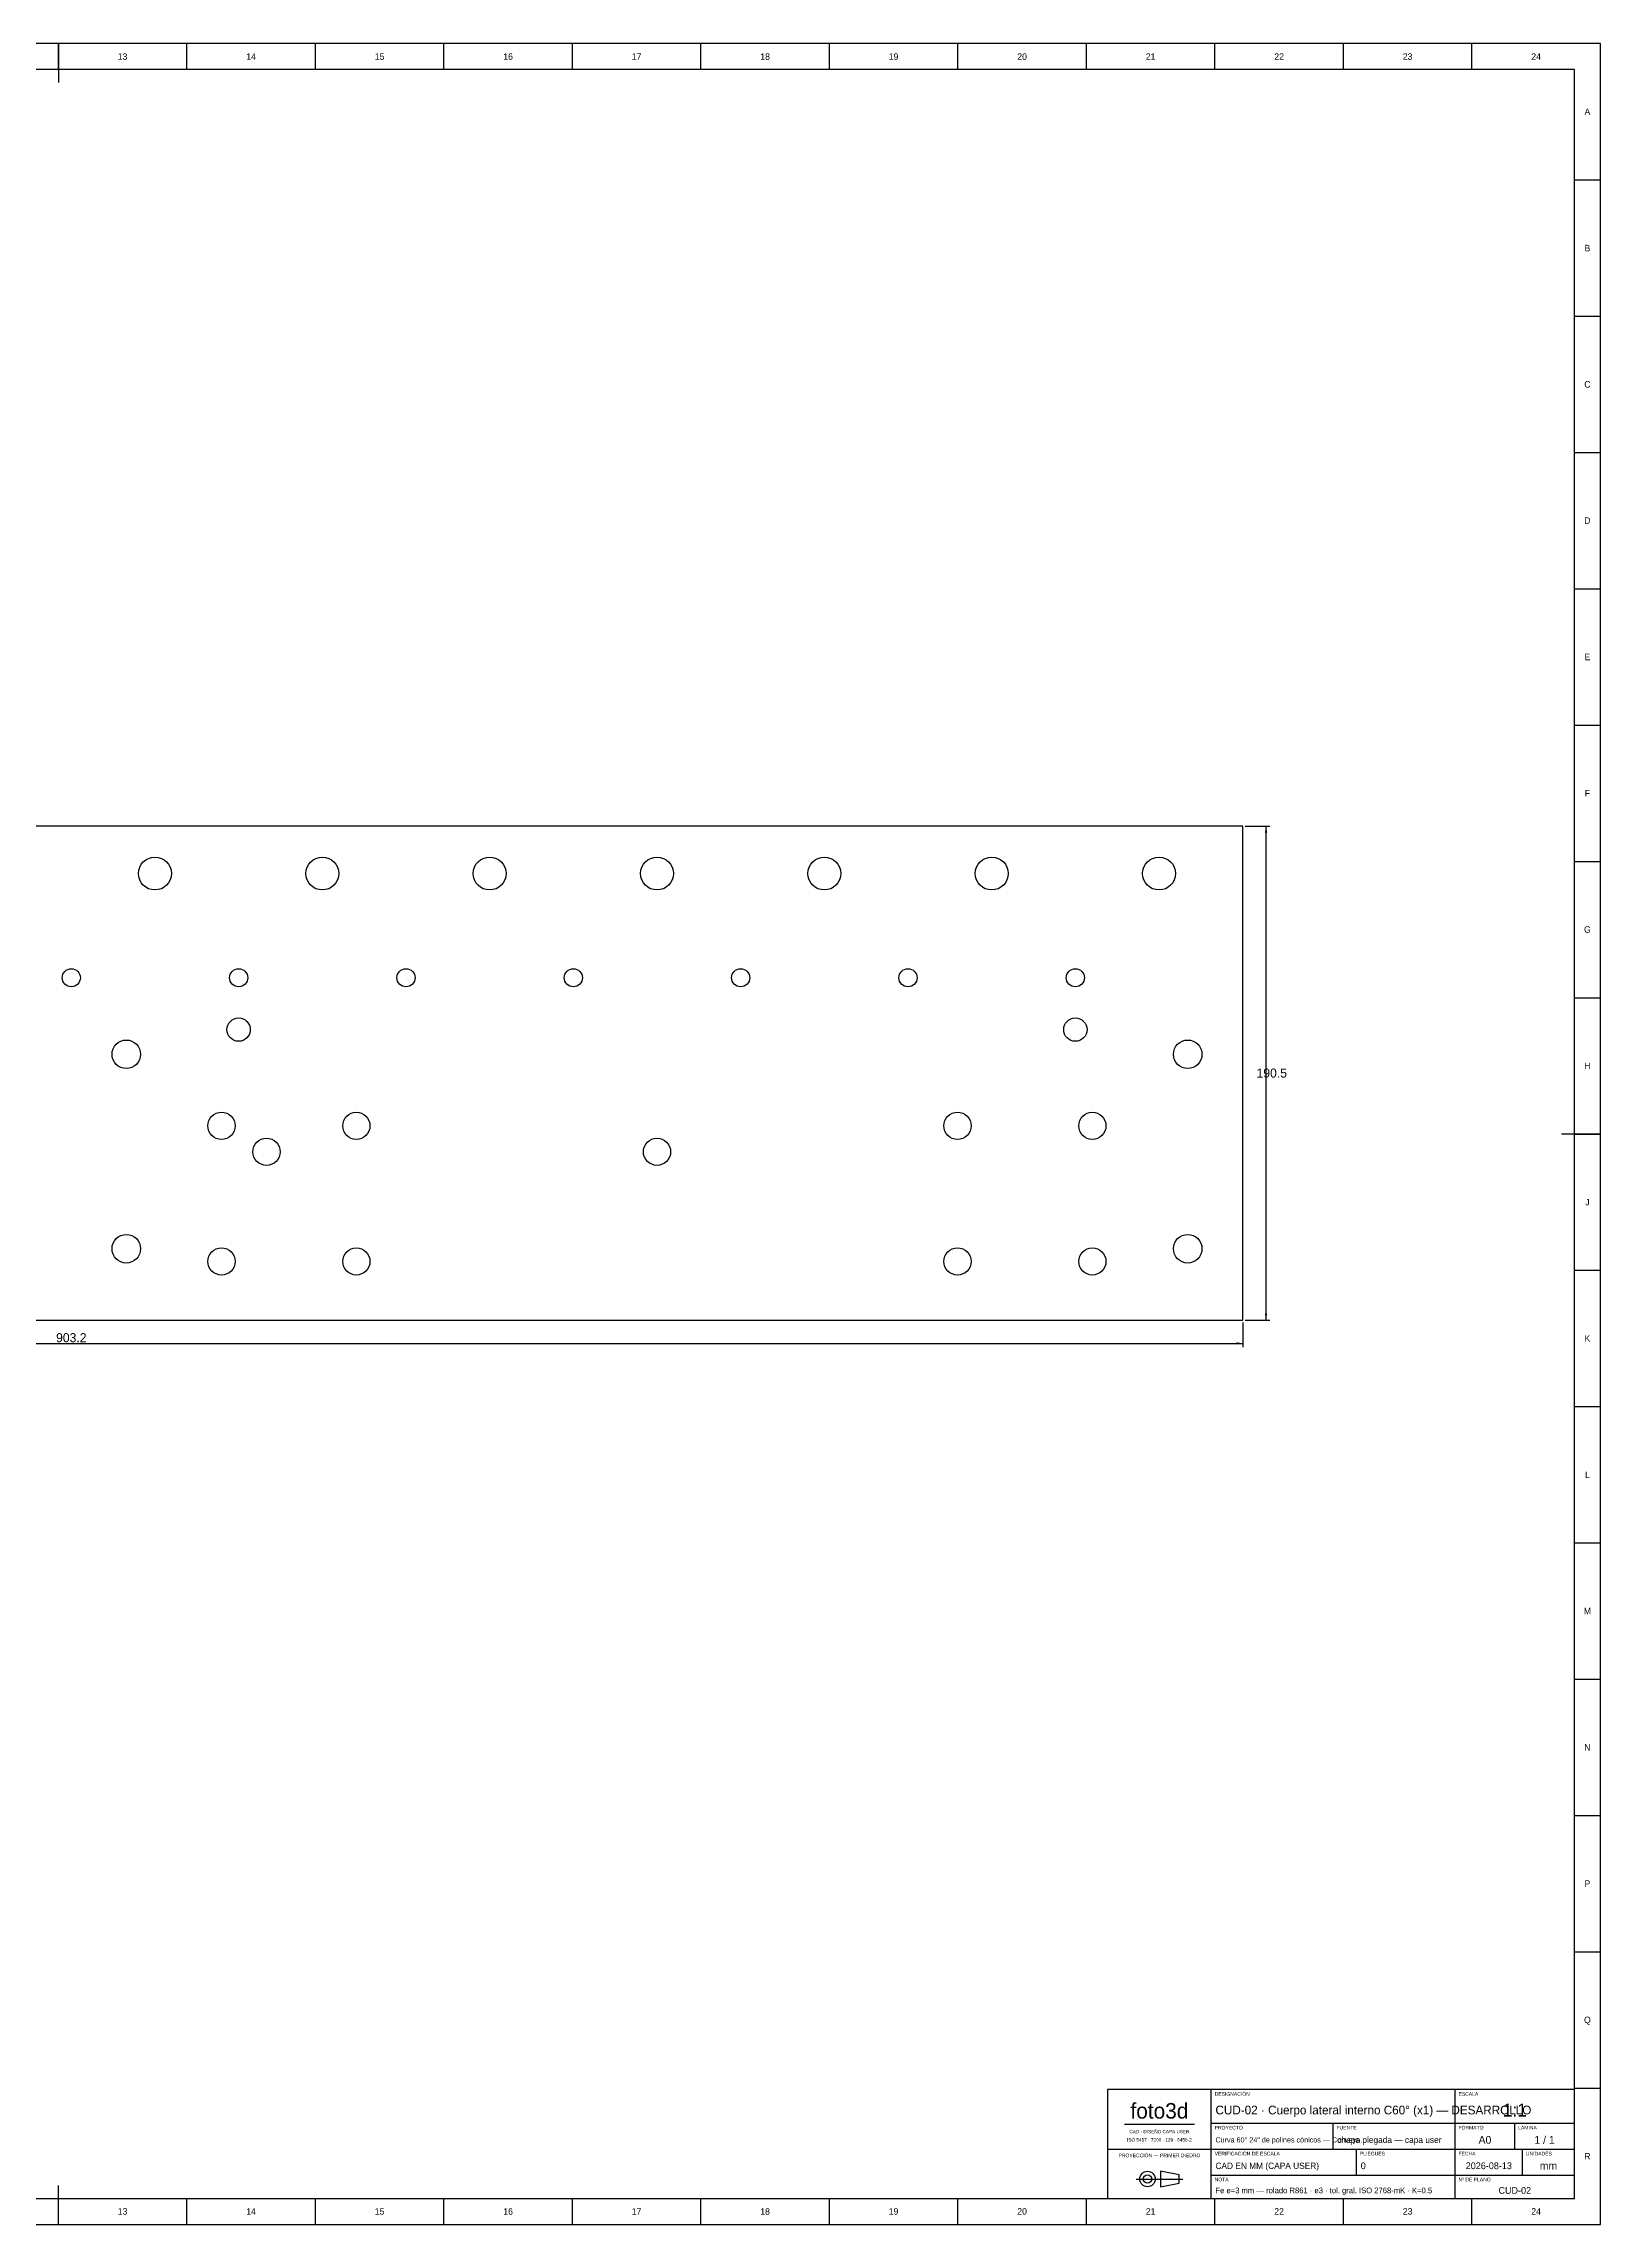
# Model space of a CAD drawing. Extents: x 0 to 1189, y 0 to 841.
# Drawn here: x 589 to 1189, y 0 to 841 of the extents above; entities that cross this region are included whole.
import ezdxf
from ezdxf.enums import TextEntityAlignment as Align

# ---------------------------------------------------------------- set-up
doc = ezdxf.new("R2010")
doc.units = 0
for name, color, linetype in [('COTAS', 7, 'CONTINUOUS'), ('FINA', 7, 'CONTINUOUS'), ('NORMA', 7, 'CONTINUOUS'), ('TEXTO', 7, 'CONTINUOUS'), ('VISIBLE', 7, 'CONTINUOUS')]:
    doc.layers.add(name, color=color, linetype=linetype)

msp = doc.modelspace()

# ---------------------------------------------------------------- linework, layer by layer
at = {"layer": 'COTAS'}
for p, q in [((1052.105, 539.25), (1061.605, 539.25)), ((1060.105, 348.75), (1060.105, 539.25)), ((1051.105, 347.75), (1051.105, 338.25)), ((1052.105, 348.75), (1061.605, 348.75)), ((147.895, 339.75), (1051.105, 339.75))]:
    msp.add_line(p, q, dxfattribs=at)
for points in [[(1060.105, 539.25), (1060.555, 536.75), (1059.655, 536.75)], [(1060.105, 348.75), (1060.555, 351.25), (1059.655, 351.25)], [(1051.105, 339.75), (1048.605, 340.2), (1048.605, 339.3)]]:
    msp.add_solid(points, dxfattribs=at)
at = {"layer": 'FINA'}
for p, q in [((1189, 841), (0, 841)), ((594.5, 831), (594.5, 841)), ((644.0417, 831), (644.0417, 841)), ((693.5833, 831), (693.5833, 841)), ((743.125, 831), (743.125, 841)), ((792.6667, 831), (792.6667, 841)), ((842.2083, 831), (842.2083, 841)), ((891.75, 831), (891.75, 841)), ((941.2917, 831), (941.2917, 841)), ((990.8333, 831), (990.8333, 841)), ((1040.375, 831), (1040.375, 841)), ((1089.9167, 831), (1089.9167, 841)), ((1139.4583, 831), (1139.4583, 841)), ((1189, 0), (1189, 841)), ((1179, 788.4375), (1189, 788.4375)), ((1179, 735.875), (1189, 735.875)), ((1179, 683.3125), (1189, 683.3125)), ((1179, 630.75), (1189, 630.75)), ((1179, 578.1875), (1189, 578.1875)), ((1179, 525.625), (1189, 525.625)), ((1179, 473.0625), (1189, 473.0625)), ((1179, 420.5), (1189, 420.5)), ((1179, 367.9375), (1189, 367.9375)), ((1179, 315.375), (1189, 315.375)), ((1179, 262.8125), (1189, 262.8125)), ((1179, 210.25), (1189, 210.25)), ((1179, 157.6875), (1189, 157.6875)), ((1179, 105.125), (1189, 105.125)), ((1179, 52.5625), (1189, 52.5625)), ((1005.5, 38.6), (1032.5, 38.6)), ((1039, 39), (1133, 39)), ((1086, 29), (1086, 39)), ((1133, 39), (1179, 39)), ((1156, 29), (1156, 39)), ((999, 29), (1039, 29)), ((1039, 29), (1133, 29)), ((1095, 19), (1095, 29)), ((1133, 29), (1179, 29)), ((1159, 19), (1159, 29)), ((1010.03, 17.5), (1027.97, 17.5)), ((1039, 19), (1133, 19)), ((1133, 19), (1179, 19)), ((594.5, 0), (594.5, 10)), ((644.0417, 0), (644.0417, 10)), ((693.5833, 0), (693.5833, 10)), ((743.125, 0), (743.125, 10)), ((792.6667, 0), (792.6667, 10)), ((842.2083, 0), (842.2083, 10)), ((891.75, 0), (891.75, 10)), ((941.2917, 0), (941.2917, 10)), ((990.8333, 0), (990.8333, 10)), ((1040.375, 0), (1040.375, 10)), ((1089.9167, 0), (1089.9167, 10)), ((1139.4583, 0), (1139.4583, 10)), ((0, 0), (1189, 0))]:
    msp.add_line(p, q, dxfattribs=at)
at = {"layer": 'NORMA'}
for p, q in [((594.5, 841), (594.5, 826)), ((1179, 831), (20, 831)), ((1179, 10), (1179, 831)), ((1189, 420.5), (1174, 420.5)), ((1179, 52), (999, 52)), ((999, 52), (999, 10)), ((1039, 10), (1039, 52)), ((1133, 10), (1133, 52)), ((1179, 10), (1179, 52)), ((20, 10), (1179, 10)), ((594.5, 0), (594.5, 15)), ((999, 10), (1179, 10))]:
    msp.add_line(p, q, dxfattribs=at)
at = {"layer": 'TEXTO'}
for p, q in [((1026.59, 19.11), (1019.46, 20.49)), ((1019.46, 20.49), (1019.46, 14.51)), ((1026.59, 15.89), (1026.59, 19.11)), ((1019.46, 14.51), (1026.59, 15.89))]:
    msp.add_line(p, q, dxfattribs=at)
for radius in [2.99, 1.61]:
    msp.add_circle((1014.4, 17.5), radius, dxfattribs=at)
at = {"layer": 'VISIBLE'}
for p, q in [((1051.105, 539.25), (147.895, 539.25)), ((1051.105, 348.75), (1051.105, 539.25)), ((147.895, 348.75), (1051.105, 348.75))]:
    msp.add_line(p, q, dxfattribs=at)
for centre, radius in [((631.755, 520.95), 6.35), ((696.275, 520.95), 6.35), ((760.785, 520.95), 6.35), ((825.305, 520.95), 6.35), ((889.815, 520.95), 6.35), ((954.335, 520.95), 6.35), ((1018.845, 520.95), 6.35), ((599.495, 480.75), 3.5), ((664.015, 480.75), 3.5), ((728.525, 480.75), 3.5), ((793.045, 480.75), 3.5), ((857.555, 480.75), 3.5), ((922.075, 480.75), 3.5), ((986.585, 480.75), 3.5), ((664.015, 460.75), 4.5), ((986.585, 460.75), 4.5), ((620.695, 451.25), 5.5), ((1029.905, 451.25), 5.5), ((657.395, 423.65), 5.25), ((709.395, 423.65), 5.25), ((941.145, 423.65), 5.25), ((993.145, 423.65), 5.25), ((674.735, 413.65), 5.25), ((825.305, 413.65), 5.25), ((620.695, 376.25), 5.5), ((1029.905, 376.25), 5.5), ((657.395, 371.35), 5.25), ((709.395, 371.35), 5.25), ((941.145, 371.35), 5.25), ((993.145, 371.35), 5.25)]:
    msp.add_circle(centre, radius, dxfattribs=at)

# ---------------------------------------------------------------- texts
at = {"layer": 'COTAS'}
for s, p in [('190.5', (1062.305, 444)), ('903.2', (599.5, 341.95))]:
    msp.add_text(s, height=3.5, dxfattribs=at).set_placement(p, align=Align.MIDDLE_CENTER)
at = {"layer": 'TEXTO'}
for s, height, p in [('13', 2.5, (619.2708, 836)), ('14', 2.5, (668.8125, 836)), ('15', 2.5, (718.3542, 836)), ('16', 2.5, (767.8958, 836)), ('17', 2.5, (817.4375, 836)), ('18', 2.5, (866.9792, 836)), ('19', 2.5, (916.5208, 836)), ('20', 2.5, (966.0625, 836)), ('21', 2.5, (1015.6042, 836)), ('22', 2.5, (1065.1458, 836)), ('23', 2.5, (1114.6875, 836)), ('24', 2.5, (1164.2292, 836)), ('A', 2.5, (1184, 814.7188)), ('B', 2.5, (1184, 762.1563)), ('C', 2.5, (1184, 709.5938)), ('D', 2.5, (1184, 657.0313)), ('E', 2.5, (1184, 604.4688)), ('F', 2.5, (1184, 551.9063)), ('G', 2.5, (1184, 499.3438)), ('H', 2.5, (1184, 446.7813)), ('J', 2.5, (1184, 394.2188)), ('K', 2.5, (1184, 341.6563)), ('L', 2.5, (1184, 289.0938)), ('M', 2.5, (1184, 236.5313)), ('N', 2.5, (1184, 183.9688)), ('P', 2.5, (1184, 131.4063)), ('Q', 2.5, (1184, 78.8438)), ('foto3d', 6, (1019, 43.8)), ('1:1', 5, (1156, 44.1)), ('CAD · DISEÑO CAPA USER', 1.3, (1019, 35.8)), ('A0', 3, (1144.5, 32.6)), ('1 / 1', 3, (1167.5, 32.6)), ('PROYECCIÓN — PRIMER DIEDRO', 1.4, (1019, 26.6)), ('ISO 5457 · 7200 · 129 · 5456-2', 1.3, (1019, 32.6)), ('R', 2.5, (1184, 26.2813)), ('2026-08-13', 2.6, (1146, 22.6)), ('mm', 3, (1169, 22.6)), ('CUD-02', 2.6, (1156, 13.1)), ('13', 2.5, (619.2708, 5)), ('14', 2.5, (668.8125, 5)), ('15', 2.5, (718.3542, 5)), ('16', 2.5, (767.8958, 5)), ('17', 2.5, (817.4375, 5)), ('18', 2.5, (866.9792, 5)), ('19', 2.5, (916.5208, 5)), ('20', 2.5, (966.0625, 5)), ('21', 2.5, (1015.6042, 5)), ('22', 2.5, (1065.1458, 5)), ('23', 2.5, (1114.6875, 5)), ('24', 2.5, (1164.2292, 5))]:
    msp.add_text(s, height=height, dxfattribs=at).set_placement(p, align=Align.MIDDLE_CENTER)
for s, p in [('DESIGNACIÓN', (1040.3, 49.6)), ('ESCALA', (1134.3, 49.6)), ('PROYECTO', (1040.3, 36.6)), ('FUENTE', (1087.3, 36.6)), ('FORMATO', (1134.3, 36.6)), ('LÁMINA', (1157.3, 36.6)), ('VERIFICACIÓN DE ESCALA', (1040.3, 26.6)), ('PLIEGUES', (1096.3, 26.6)), ('FECHA', (1134.3, 26.6)), ('UNIDADES', (1160.3, 26.6)), ('NOTA', (1040.3, 16.6)), ('Nº DE PLANO', (1134.3, 16.6))]:
    msp.add_text(s, height=1.4, dxfattribs=at).set_placement(p)
for s, height, p in [('CUD-02 · Cuerpo lateral interno C60° (x1) — DESARROLLO', 3.3705, (1040.6, 44.1)), ('Curva 60° 24" de polines cónicos — Conveyo…', 2, (1040.6, 32.6)), ('chapa plegada — capa user', 2.4, (1087.6, 32.6)), ('CAD EN MM (CAPA USER)', 2.4, (1040.6, 22.6)), ('0', 2.6, (1096.6, 22.6)), ('Fe e=3 mm — rolado R861 · e3 · tol. gral. ISO 2768-mK · K=0.5', 2.2, (1040.6, 13.1))]:
    msp.add_text(s, height=height, dxfattribs=at).set_placement(p, align=Align.MIDDLE_LEFT)

doc.saveas('drawing.dxf')
